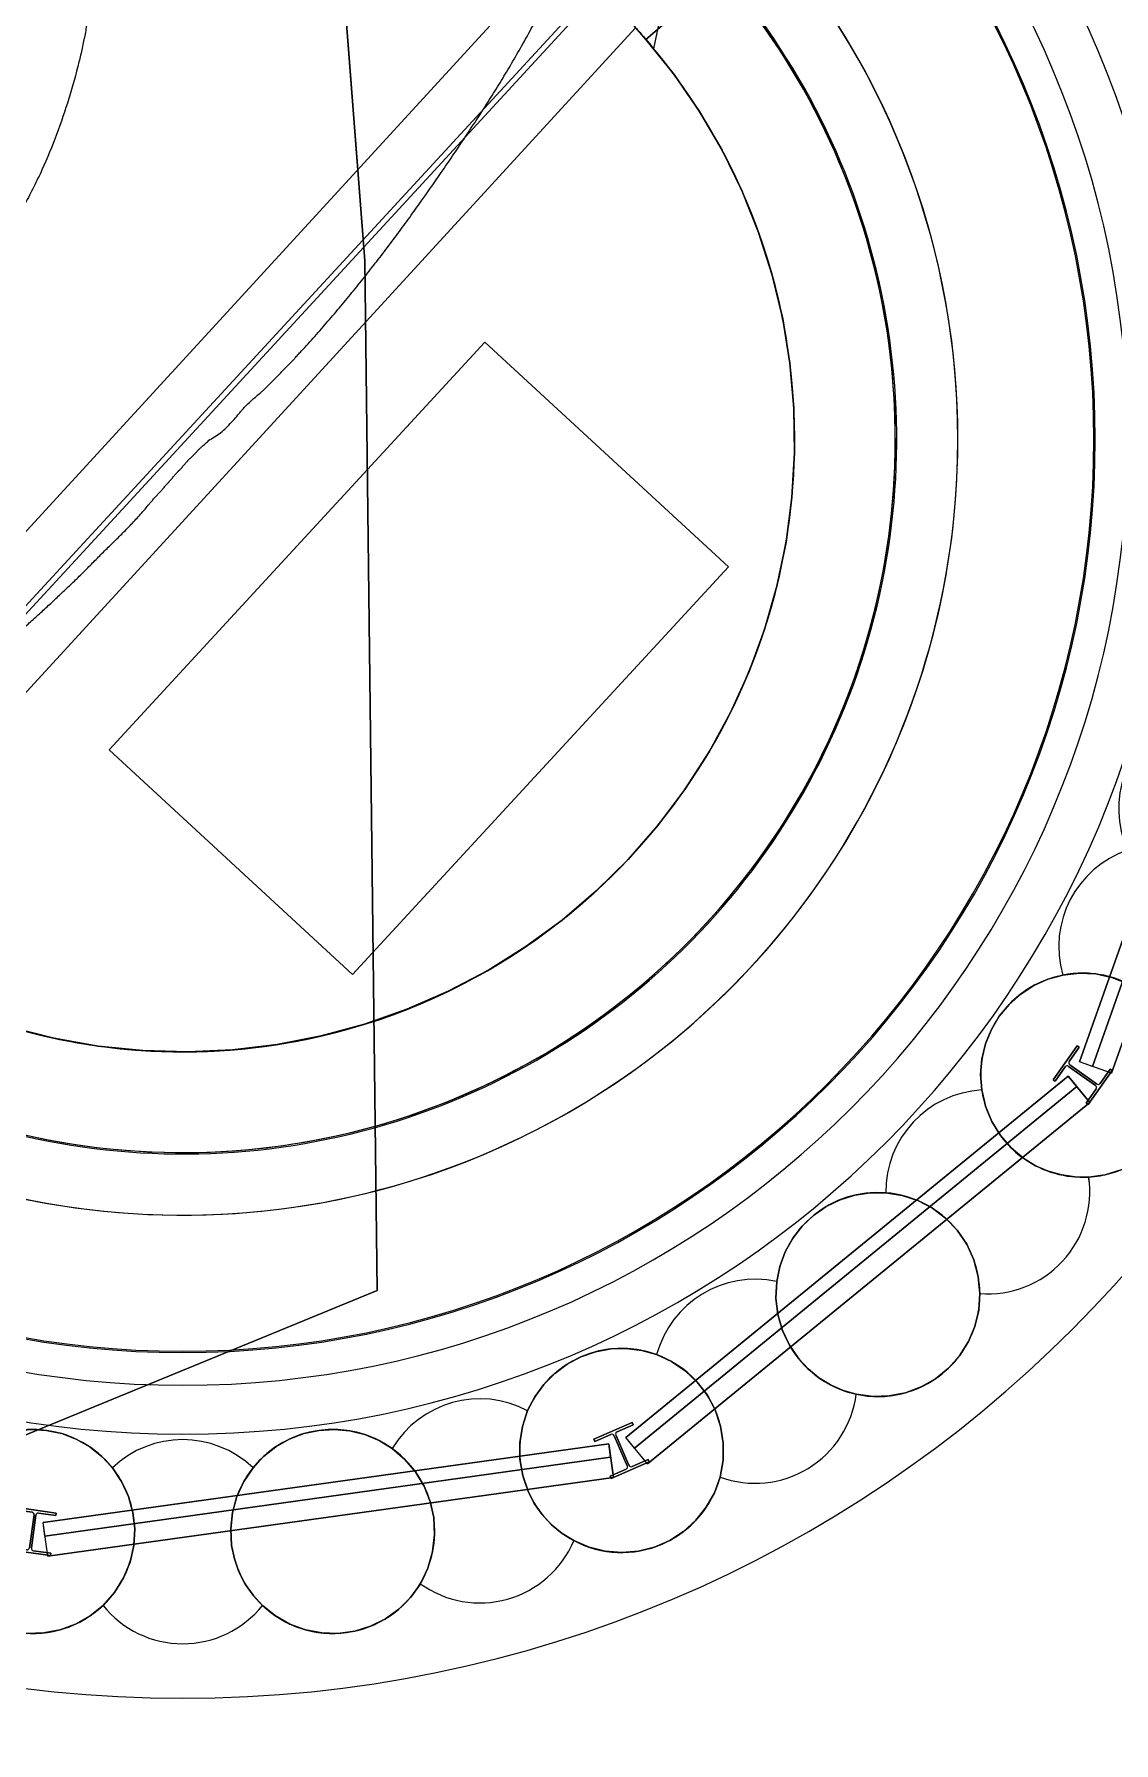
# Model space of a CAD drawing. Header units: metres. Extents: x 1753726 to 1755216, y 5920592 to 5921703.
# Drawn here: x 1755116.77 to 1755120.74, y 5921379.26 to 5921385.54 of the extents above; entities that cross this region are included whole.
import ezdxf

# ---------------------------------------------------------------- set-up
doc = ezdxf.new("R2010")
doc.units = ezdxf.units.M
for name, color, linetype, lineweight in [('A-FLOR-____-OTLN', 9, 'Continuous', 9), ('A-WALL-____-OTLN', 2, 'Continuous', 9), ('S-BEAM-____-OTLN', 7, 'Continuous', 9), ('S-FNDN-____-OTLN', 7, 'Continuous', 9)]:
    doc.layers.add(name, color=color, linetype=linetype, lineweight=lineweight)

# ---------------------------------------------------------------- blocks, each defined once
blk = doc.blocks.new('Arup_Beam_Steel I Section_UC_AU2 - 150UC30-4262504-X-ARUP-GL-HERNE_BAY_ALIGNMENT')
at = {"layer": 'S-BEAM-____-OTLN'}
for p, q in [((1755120.6093, 5921381.8261), (1755120.521, 5921381.7011)), ((1755120.521, 5921381.7011), (1755120.6093, 5921381.8261)), ((1755120.5799, 5921381.7681), (1755120.6169, 5921381.8206)), ((1755120.6169, 5921381.8206), (1755120.5799, 5921381.7681)), ((1755120.6169, 5921381.8206), (1755120.6093, 5921381.8261)), ((1755120.6093, 5921381.8261), (1755120.6169, 5921381.8206)), ((1755120.6812, 5921381.6857), (1755120.582, 5921381.7557)), ((1755120.582, 5921381.7557), (1755120.6812, 5921381.6857)), ((1755120.521, 5921381.7011), (1755120.5287, 5921381.6956)), ((1755120.5287, 5921381.6956), (1755120.521, 5921381.7011)), ((1755120.5287, 5921381.6956), (1755120.5658, 5921381.7482)), ((1755120.5658, 5921381.7482), (1755120.5287, 5921381.6956)), ((1755120.5782, 5921381.7503), (1755120.6774, 5921381.6803)), ((1755120.6774, 5921381.6803), (1755120.5782, 5921381.7503)), ((1755120.6501, 5921381.6099), (1755120.7383, 5921381.7349)), ((1755120.7383, 5921381.7349), (1755120.6501, 5921381.6099)), ((1755120.7307, 5921381.7404), (1755120.6936, 5921381.6878)), ((1755120.6936, 5921381.6878), (1755120.7307, 5921381.7404)), ((1755120.7383, 5921381.7349), (1755120.7307, 5921381.7404)), ((1755120.7307, 5921381.7404), (1755120.7383, 5921381.7349)), ((1755120.6795, 5921381.6679), (1755120.6424, 5921381.6154)), ((1755120.6424, 5921381.6154), (1755120.6795, 5921381.6679)), ((1755120.6424, 5921381.6154), (1755120.6501, 5921381.6099)), ((1755120.6501, 5921381.6099), (1755120.6424, 5921381.6154))]:
    blk.add_line(p, q, dxfattribs=at)
for centre, major_axis, start_param, end_param in [((1755120.5731, 5921381.743), (-0.00409, 0.0079), 5.190457, 6.761254), ((1755120.5731, 5921381.743), (-0.00409, 0.0079), 5.190457, 6.761254), ((1755120.5871, 5921381.763), (0.00887, 0.00076), 2.441564, 4.01236), ((1755120.5871, 5921381.763), (0.00887, 0.00076), 2.441564, 4.01236), ((1755120.6722, 5921381.673), (0.00887, 0.00076), 5.583157, 7.153953), ((1755120.6722, 5921381.673), (0.00887, 0.00076), 5.583157, 7.153953), ((1755120.6863, 5921381.693), (-0.00531, 0.00714), 1.887989, 3.458786), ((1755120.6863, 5921381.693), (-0.00531, 0.00714), 1.887989, 3.458786)]:
    blk.add_ellipse(centre, major_axis=major_axis, ratio=1, start_param=start_param, end_param=end_param, dxfattribs=at)
blk = doc.blocks.new('Arup_Beam_Steel I Section_UC_AU2 - 150UC30-4262505-X-ARUP-GL-HERNE_BAY_ALIGNMENT')
at = {"layer": 'S-BEAM-____-OTLN'}
for p, q in [((1755118.9732, 5921380.4418), (1755118.8328, 5921380.3808)), ((1755118.8328, 5921380.3808), (1755118.9732, 5921380.4418)), ((1755118.9769, 5921380.4332), (1755118.9732, 5921380.4418)), ((1755118.9732, 5921380.4418), (1755118.9769, 5921380.4332)), ((1755118.8328, 5921380.3808), (1755118.8366, 5921380.3722)), ((1755118.8366, 5921380.3722), (1755118.8328, 5921380.3808)), ((1755118.8366, 5921380.3722), (1755118.8956, 5921380.3978)), ((1755118.8956, 5921380.3978), (1755118.8366, 5921380.3722)), ((1755118.9073, 5921380.3932), (1755118.9556, 5921380.2819)), ((1755118.9556, 5921380.2819), (1755118.9073, 5921380.3932)), ((1755118.9617, 5921380.2845), (1755118.9133, 5921380.3958)), ((1755118.9133, 5921380.3958), (1755118.9617, 5921380.2845)), ((1755118.9179, 5921380.4076), (1755118.9769, 5921380.4332)), ((1755118.9769, 5921380.4332), (1755118.9179, 5921380.4076)), ((1755118.951, 5921380.2702), (1755118.892, 5921380.2445)), ((1755118.892, 5921380.2445), (1755118.951, 5921380.2702)), ((1755118.8958, 5921380.2359), (1755119.0361, 5921380.2969)), ((1755119.0361, 5921380.2969), (1755118.8958, 5921380.2359)), ((1755119.0324, 5921380.3055), (1755118.9734, 5921380.2799)), ((1755118.9734, 5921380.2799), (1755119.0324, 5921380.3055)), ((1755119.0361, 5921380.2969), (1755119.0324, 5921380.3055)), ((1755119.0324, 5921380.3055), (1755119.0361, 5921380.2969)), ((1755118.892, 5921380.2445), (1755118.8958, 5921380.2359)), ((1755118.8958, 5921380.2359), (1755118.892, 5921380.2445))]:
    blk.add_line(p, q, dxfattribs=at)
for centre, major_axis, start_param, end_param in [((1755118.8991, 5921380.3897), (-0.00318, 0.00831), 4.7564, 6.327196), ((1755118.8991, 5921380.3897), (-0.00318, 0.00831), 4.7564, 6.327196), ((1755118.9215, 5921380.3994), (-0.00318, 0.00831), 0.044011, 1.614808), ((1755118.9215, 5921380.3994), (-0.00318, 0.00831), 0.044011, 1.614808), ((1755118.9475, 5921380.2783), (-0.00318, 0.00831), 3.185604, 4.7564), ((1755118.9475, 5921380.2783), (-0.00318, 0.00831), 3.185604, 4.7564), ((1755118.9699, 5921380.288), (-0.00242, 0.00856), 1.704734, 3.275531), ((1755118.9699, 5921380.288), (-0.00242, 0.00856), 1.704734, 3.275531)]:
    blk.add_ellipse(centre, major_axis=major_axis, ratio=1, start_param=start_param, end_param=end_param, dxfattribs=at)
blk = doc.blocks.new('Arup_Beam_Steel I Section_UC_AU2 - 150UC30-4262506-X-ARUP-GL-HERNE_BAY_ALIGNMENT')
at = {"layer": 'S-BEAM-____-OTLN'}
for p, q in [((1755116.7045, 5921380.13), (1755116.7032, 5921380.1206)), ((1755116.7032, 5921380.1206), (1755116.7045, 5921380.13)), ((1755116.7032, 5921380.1206), (1755116.7669, 5921380.1119)), ((1755116.7669, 5921380.1119), (1755116.7032, 5921380.1206)), ((1755116.856, 5921380.1091), (1755116.7045, 5921380.13)), ((1755116.7045, 5921380.13), (1755116.856, 5921380.1091)), ((1755116.7745, 5921380.1019), (1755116.758, 5921379.9816)), ((1755116.758, 5921379.9816), (1755116.7745, 5921380.1019)), ((1755116.7645, 5921379.9807), (1755116.781, 5921380.101)), ((1755116.781, 5921380.101), (1755116.7645, 5921379.9807)), ((1755116.7911, 5921380.1086), (1755116.8548, 5921380.0998)), ((1755116.8548, 5921380.0998), (1755116.7911, 5921380.1086)), ((1755116.8548, 5921380.0998), (1755116.856, 5921380.1091)), ((1755116.856, 5921380.1091), (1755116.8548, 5921380.0998)), ((1755116.6842, 5921379.9827), (1755116.6829, 5921379.9734)), ((1755116.6829, 5921379.9734), (1755116.6842, 5921379.9827)), ((1755116.6829, 5921379.9734), (1755116.8345, 5921379.9526)), ((1755116.8345, 5921379.9526), (1755116.6829, 5921379.9734)), ((1755116.7479, 5921379.974), (1755116.6842, 5921379.9827)), ((1755116.6842, 5921379.9827), (1755116.7479, 5921379.974)), ((1755116.8358, 5921379.9619), (1755116.7721, 5921379.9707)), ((1755116.7721, 5921379.9707), (1755116.8358, 5921379.9619)), ((1755116.8345, 5921379.9526), (1755116.8358, 5921379.9619)), ((1755116.8358, 5921379.9619), (1755116.8345, 5921379.9526))]:
    blk.add_line(p, q, dxfattribs=at)
for centre, major_axis, start_param, end_param in [((1755116.7657, 5921380.1031), (0.00756, 0.0047), 5.590367, 7.161163), ((1755116.7657, 5921380.1031), (0.00756, 0.0047), 5.590367, 7.161163), ((1755116.7898, 5921380.0998), (0.00756, 0.0047), 0.877978, 2.448774), ((1755116.7898, 5921380.0998), (0.00756, 0.0047), 0.877978, 2.448774), ((1755116.7491, 5921379.9828), (-0.0085, 0.00263), 1.734325, 3.305121), ((1755116.7491, 5921379.9828), (-0.0085, 0.00263), 1.734325, 3.305121), ((1755116.7733, 5921379.9795), (-0.00797, 0.00396), 0.324404, 1.8952), ((1755116.7733, 5921379.9795), (-0.00797, 0.00396), 0.324404, 1.8952)]:
    blk.add_ellipse(centre, major_axis=major_axis, ratio=1, start_param=start_param, end_param=end_param, dxfattribs=at)
blk = doc.blocks.new('308492-ARUP-STTW-MOD-0200_rvt-1-X-ARUP-GL-HERNE_BAY_ALIGNMENT')
at = {"layer": 'A-WALL-____-OTLN'}
for p, q in [((1755121.3181, 5921383.7467), (1755120.6184, 5921381.7667)), ((1755120.6184, 5921381.7667), (1755121.3181, 5921383.7467)), ((1755121.3181, 5921383.7467), (1755120.6184, 5921381.7667)), ((1755120.6184, 5921381.7667), (1755121.3181, 5921383.7467)), ((1755121.3652, 5921383.73), (1755120.6655, 5921381.75)), ((1755120.6655, 5921381.75), (1755121.3652, 5921383.73)), ((1755121.4359, 5921383.705), (1755120.7363, 5921381.725)), ((1755120.7363, 5921381.725), (1755121.4359, 5921383.705)), ((1755120.7363, 5921381.725), (1755120.6184, 5921381.7667)), ((1755120.7363, 5921381.725), (1755120.6184, 5921381.7667)), ((1755120.6655, 5921381.75), (1755120.6184, 5921381.7667)), ((1755120.6655, 5921381.75), (1755120.6184, 5921381.7667)), ((1755120.5767, 5921381.7145), (1755118.9501, 5921380.3863)), ((1755118.9501, 5921380.3863), (1755120.5767, 5921381.7145)), ((1755120.5767, 5921381.7145), (1755118.9501, 5921380.3863)), ((1755118.9501, 5921380.3863), (1755120.5767, 5921381.7145)), ((1755120.5767, 5921381.7145), (1755120.6558, 5921381.6177)), ((1755120.6558, 5921381.6177), (1755120.5767, 5921381.7145)), ((1755120.5767, 5921381.7145), (1755120.6083, 5921381.6758)), ((1755120.6083, 5921381.6758), (1755120.5767, 5921381.7145)), ((1755120.6083, 5921381.6758), (1755118.9818, 5921380.3476)), ((1755118.9818, 5921380.3476), (1755120.6083, 5921381.6758)), ((1755120.6558, 5921381.6177), (1755119.0292, 5921380.2895)), ((1755119.0292, 5921380.2895), (1755120.6558, 5921381.6177)), ((1755119.0292, 5921380.2895), (1755118.9501, 5921380.3863)), ((1755119.0292, 5921380.2895), (1755118.9501, 5921380.3863)), ((1755118.9818, 5921380.3476), (1755118.9501, 5921380.3863)), ((1755118.9818, 5921380.3476), (1755118.9501, 5921380.3863)), ((1755118.8874, 5921380.3634), (1755116.8075, 5921380.0737)), ((1755116.8075, 5921380.0737), (1755118.8874, 5921380.3634)), ((1755118.8874, 5921380.3634), (1755116.8075, 5921380.0737)), ((1755116.8075, 5921380.0737), (1755118.8874, 5921380.3634)), ((1755118.8943, 5921380.3139), (1755116.8144, 5921380.0242)), ((1755116.8144, 5921380.0242), (1755118.8943, 5921380.3139)), ((1755118.8874, 5921380.3634), (1755118.9047, 5921380.2396)), ((1755118.9047, 5921380.2396), (1755118.8874, 5921380.3634)), ((1755118.8874, 5921380.3634), (1755118.8943, 5921380.3139)), ((1755118.8943, 5921380.3139), (1755118.8874, 5921380.3634)), ((1755118.9047, 5921380.2396), (1755116.8247, 5921379.9499)), ((1755116.8247, 5921379.9499), (1755118.9047, 5921380.2396)), ((1755116.8247, 5921379.9499), (1755116.8075, 5921380.0737)), ((1755116.8247, 5921379.9499), (1755116.8075, 5921380.0737)), ((1755116.8144, 5921380.0242), (1755116.8075, 5921380.0737)), ((1755116.8144, 5921380.0242), (1755116.8075, 5921380.0737))]:
    blk.add_line(p, q, dxfattribs=at)
at = {"layer": 'S-BEAM-____-OTLN'}
for radius, start, end in [(3.655, 0, 180), (3.655, 0, 180), (3.655, 0, 180), (3.655, 0, 180), (3.355, 0, 180), (3.355, 0, 180), (3.355, 0, 180), (3.355, 0, 180), (3.655, 180, 0), (3.655, 180, 0), (3.655, 180, 0), (3.655, 180, 0), (3.355, 180, 0), (3.355, 180, 0), (3.355, 180, 0), (3.355, 180, 0)]:
    blk.add_arc((1755117.321, 5921384.0536), radius, start, end, dxfattribs=at)
at = {"layer": 'S-FNDN-____-OTLN', "flags": 128}
for points in [[(1755120.2587, 5921381.6636), (1755120.2547, 5921381.7204), (1755120.2594, 5921381.7772), (1755120.2726, 5921381.8326), (1755120.2941, 5921381.8854), (1755120.3233, 5921381.9343), (1755120.3596, 5921381.9782), (1755120.4021, 5921382.0161), (1755120.4499, 5921382.0471), (1755120.5018, 5921382.0705), (1755120.5567, 5921382.0858)], [(1755120.5567, 5921382.0858), (1755120.5018, 5921382.0705), (1755120.4499, 5921382.0471), (1755120.4021, 5921382.0161), (1755120.3596, 5921381.9782), (1755120.3233, 5921381.9343), (1755120.2941, 5921381.8854), (1755120.2726, 5921381.8326), (1755120.2594, 5921381.7772), (1755120.2547, 5921381.7204), (1755120.2587, 5921381.6636)], [(1755120.5567, 5921382.0858), (1755120.617, 5921382.0928), (1755120.6777, 5921382.0899), (1755120.7371, 5921382.0773), (1755120.7937, 5921382.0553), (1755120.8459, 5921382.0244)], [(1755120.8459, 5921382.0244), (1755120.7937, 5921382.0553), (1755120.7371, 5921382.0773), (1755120.6777, 5921382.0899), (1755120.617, 5921382.0928), (1755120.5567, 5921382.0858)], [(1755120.9899, 5921381.8224), (1755121.002, 5921381.7626), (1755121.0043, 5921381.7015), (1755120.9967, 5921381.6409), (1755120.9793, 5921381.5824), (1755120.9526, 5921381.5274), (1755120.9174, 5921381.4775), (1755120.8746, 5921381.434), (1755120.8252, 5921381.398), (1755120.7707, 5921381.3705), (1755120.7124, 5921381.3522), (1755120.6519, 5921381.3437)], [(1755120.6519, 5921381.3437), (1755120.7124, 5921381.3522), (1755120.7707, 5921381.3705), (1755120.8252, 5921381.398), (1755120.8746, 5921381.434), (1755120.9174, 5921381.4775), (1755120.9526, 5921381.5274), (1755120.9793, 5921381.5824), (1755120.9967, 5921381.6409), (1755121.0043, 5921381.7015), (1755121.002, 5921381.7626), (1755120.9899, 5921381.8224)], [(1755120.4134, 5921381.4116), (1755120.3668, 5921381.4506), (1755120.3271, 5921381.4965), (1755120.2953, 5921381.5482), (1755120.2723, 5921381.6044), (1755120.2587, 5921381.6636)], [(1755120.2587, 5921381.6636), (1755120.2723, 5921381.6044), (1755120.2953, 5921381.5482), (1755120.3271, 5921381.4965), (1755120.3668, 5921381.4506), (1755120.4134, 5921381.4116)], [(1755120.6519, 5921381.3437), (1755120.6014, 5921381.3441), (1755120.5514, 5921381.3513), (1755120.5028, 5921381.3651), (1755120.4566, 5921381.3853), (1755120.4134, 5921381.4116)], [(1755120.4134, 5921381.4116), (1755120.4566, 5921381.3853), (1755120.5028, 5921381.3651), (1755120.5514, 5921381.3513), (1755120.6014, 5921381.3441), (1755120.6519, 5921381.3437)], [(1755119.5049, 5921380.9596), (1755119.5164, 5921381.0154), (1755119.5363, 5921381.0688), (1755119.564, 5921381.1186), (1755119.5989, 5921381.1636), (1755119.6402, 5921381.2028), (1755119.687, 5921381.2353), (1755119.7382, 5921381.2603), (1755119.7925, 5921381.2773), (1755119.8489, 5921381.2859), (1755119.9058, 5921381.2858)], [(1755119.9058, 5921381.2858), (1755119.8489, 5921381.2859), (1755119.7925, 5921381.2773), (1755119.7382, 5921381.2603), (1755119.687, 5921381.2353), (1755119.6402, 5921381.2028), (1755119.5989, 5921381.1636), (1755119.564, 5921381.1186), (1755119.5363, 5921381.0688), (1755119.5164, 5921381.0154), (1755119.5049, 5921380.9596)], [(1755119.9058, 5921381.2858), (1755119.9658, 5921381.2762), (1755120.0234, 5921381.2571), (1755120.0772, 5921381.2289), (1755120.1257, 5921381.1924), (1755120.1678, 5921381.1486)], [(1755120.1678, 5921381.1486), (1755120.1257, 5921381.1924), (1755120.0772, 5921381.2289), (1755120.0234, 5921381.2571), (1755119.9658, 5921381.2762), (1755119.9058, 5921381.2858)], [(1755120.1678, 5921381.1486), (1755120.2033, 5921381.0965), (1755120.2296, 5921381.0391), (1755120.246, 5921380.9782), (1755120.2519, 5921380.9153)], [(1755120.2519, 5921380.9153), (1755120.246, 5921380.9782), (1755120.2296, 5921381.0391), (1755120.2033, 5921381.0965), (1755120.1678, 5921381.1486)], [(1755119.586, 5921380.6753), (1755119.5516, 5921380.7253), (1755119.5257, 5921380.7803), (1755119.5091, 5921380.8387), (1755119.5021, 5921380.899), (1755119.5049, 5921380.9596)], [(1755119.5049, 5921380.9596), (1755119.5021, 5921380.899), (1755119.5091, 5921380.8387), (1755119.5257, 5921380.7803), (1755119.5516, 5921380.7253), (1755119.586, 5921380.6753)], [(1755120.2519, 5921380.9153), (1755120.2474, 5921380.8544), (1755120.2332, 5921380.795), (1755120.2095, 5921380.7387), (1755120.1769, 5921380.687), (1755120.1364, 5921380.6413), (1755120.089, 5921380.6027), (1755120.036, 5921380.5724), (1755119.9788, 5921380.551), (1755119.9188, 5921380.5393), (1755119.8578, 5921380.5374), (1755119.7972, 5921380.5455)], [(1755119.7972, 5921380.5455), (1755119.8578, 5921380.5374), (1755119.9188, 5921380.5393), (1755119.9788, 5921380.551), (1755120.036, 5921380.5724), (1755120.089, 5921380.6027), (1755120.1364, 5921380.6413), (1755120.1769, 5921380.687), (1755120.2095, 5921380.7387), (1755120.2332, 5921380.795), (1755120.2474, 5921380.8544), (1755120.2519, 5921380.9153)], [(1755118.5892, 5921380.4852), (1755118.6153, 5921380.5358), (1755118.6489, 5921380.5818), (1755118.689, 5921380.6223), (1755118.7347, 5921380.6562), (1755118.7851, 5921380.6828), (1755118.8389, 5921380.7015), (1755118.8949, 5921380.7118), (1755118.9519, 5921380.7134), (1755119.0084, 5921380.7065), (1755119.0633, 5921380.691)], [(1755119.0633, 5921380.691), (1755119.0084, 5921380.7065), (1755118.9519, 5921380.7134), (1755118.8949, 5921380.7118), (1755118.8389, 5921380.7015), (1755118.7851, 5921380.6828), (1755118.7347, 5921380.6562), (1755118.689, 5921380.6223), (1755118.6489, 5921380.5818), (1755118.6153, 5921380.5358), (1755118.5892, 5921380.4852)], [(1755119.0633, 5921380.691), (1755119.1184, 5921380.6656), (1755119.1687, 5921380.6317), (1755119.2129, 5921380.59), (1755119.2498, 5921380.5418), (1755119.2784, 5921380.4883)], [(1755119.2784, 5921380.4883), (1755119.2498, 5921380.5418), (1755119.2129, 5921380.59), (1755119.1687, 5921380.6317), (1755119.1184, 5921380.6656), (1755119.0633, 5921380.691)], [(1755119.7972, 5921380.5455), (1755119.7487, 5921380.5595), (1755119.7025, 5921380.5799), (1755119.6595, 5921380.6063), (1755119.6204, 5921380.6383), (1755119.586, 5921380.6753)], [(1755119.586, 5921380.6753), (1755119.6204, 5921380.6383), (1755119.6595, 5921380.6063), (1755119.7025, 5921380.5799), (1755119.7487, 5921380.5595), (1755119.7972, 5921380.5455)], [(1755118.5905, 5921380.1895), (1755118.5709, 5921380.2469), (1755118.5609, 5921380.3068), (1755118.5606, 5921380.3675), (1755118.5701, 5921380.4275), (1755118.5892, 5921380.4852)], [(1755118.5892, 5921380.4852), (1755118.5701, 5921380.4275), (1755118.5606, 5921380.3675), (1755118.5609, 5921380.3068), (1755118.5709, 5921380.2469), (1755118.5905, 5921380.1895)], [(1755119.2784, 5921380.4883), (1755119.2986, 5921380.4285), (1755119.3085, 5921380.3661), (1755119.3078, 5921380.303), (1755119.2965, 5921380.2409)], [(1755119.2965, 5921380.2409), (1755119.3078, 5921380.303), (1755119.3085, 5921380.3661), (1755119.2986, 5921380.4285), (1755119.2784, 5921380.4883)], [(1755116.5505, 5921380.3457), (1755116.5991, 5921380.3753), (1755116.6517, 5921380.3973), (1755116.707, 5921380.411), (1755116.7637, 5921380.4162), (1755116.8206, 5921380.4128), (1755116.8762, 5921380.4008), (1755116.9294, 5921380.3805), (1755116.979, 5921380.3523), (1755117.0237, 5921380.317), (1755117.0625, 5921380.2753)], [(1755117.0625, 5921380.2753), (1755117.0237, 5921380.317), (1755116.979, 5921380.3523), (1755116.9294, 5921380.3805), (1755116.8762, 5921380.4008), (1755116.8206, 5921380.4128), (1755116.7637, 5921380.4162), (1755116.707, 5921380.411), (1755116.6517, 5921380.3973), (1755116.5991, 5921380.3753), (1755116.5505, 5921380.3457)], [(1755117.5794, 5921380.2753), (1755117.6183, 5921380.317), (1755117.663, 5921380.3523), (1755117.7125, 5921380.3805), (1755117.7657, 5921380.4008), (1755117.8214, 5921380.4128), (1755117.8782, 5921380.4162), (1755117.935, 5921380.411), (1755117.9902, 5921380.3973), (1755118.0428, 5921380.3753), (1755118.0915, 5921380.3457)], [(1755118.0915, 5921380.3457), (1755118.0428, 5921380.3753), (1755117.9902, 5921380.3973), (1755117.935, 5921380.411), (1755117.8782, 5921380.4162), (1755117.8214, 5921380.4128), (1755117.7657, 5921380.4008), (1755117.7125, 5921380.3805), (1755117.663, 5921380.3523), (1755117.6183, 5921380.317), (1755117.5794, 5921380.2753)], [(1755118.0915, 5921380.3457), (1755118.1377, 5921380.3063), (1755118.177, 5921380.2601), (1755118.2083, 5921380.208), (1755118.2308, 5921380.1516), (1755118.2439, 5921380.0923)], [(1755118.2439, 5921380.0923), (1755118.2308, 5921380.1516), (1755118.2083, 5921380.208), (1755118.177, 5921380.2601), (1755118.1377, 5921380.3063), (1755118.0915, 5921380.3457)], [(1755117.0625, 5921380.2753), (1755117.0964, 5921380.2249), (1755117.1218, 5921380.1698), (1755117.1379, 5921380.1112), (1755117.1444, 5921380.0509), (1755117.141, 5921379.9902)], [(1755117.141, 5921379.9902), (1755117.1444, 5921380.0509), (1755117.1379, 5921380.1112), (1755117.1218, 5921380.1698), (1755117.0964, 5921380.2249), (1755117.0625, 5921380.2753)], [(1755117.5009, 5921379.9902), (1755117.4976, 5921380.0509), (1755117.504, 5921380.1112), (1755117.5201, 5921380.1698), (1755117.5455, 5921380.2249), (1755117.5794, 5921380.2753)], [(1755117.5794, 5921380.2753), (1755117.5455, 5921380.2249), (1755117.5201, 5921380.1698), (1755117.504, 5921380.1112), (1755117.4976, 5921380.0509), (1755117.5009, 5921379.9902)], [(1755118.7589, 5921380.0075), (1755118.716, 5921380.0341), (1755118.677, 5921380.0662), (1755118.6427, 5921380.1032), (1755118.6137, 5921380.1446), (1755118.5905, 5921380.1895)], [(1755118.5905, 5921380.1895), (1755118.6137, 5921380.1446), (1755118.6427, 5921380.1032), (1755118.677, 5921380.0662), (1755118.716, 5921380.0341), (1755118.7589, 5921380.0075)], [(1755119.2965, 5921380.2409), (1755119.2758, 5921380.1835), (1755119.246, 5921380.1301), (1755119.208, 5921380.0823), (1755119.1627, 5921380.0413), (1755119.1114, 5921380.0082), (1755119.0554, 5921379.9839), (1755118.9961, 5921379.969), (1755118.9353, 5921379.9639), (1755118.8744, 5921379.9687), (1755118.8151, 5921379.9834), (1755118.7589, 5921380.0075)], [(1755118.7589, 5921380.0075), (1755118.8151, 5921379.9834), (1755118.8744, 5921379.9687), (1755118.9353, 5921379.9639), (1755118.9961, 5921379.969), (1755119.0554, 5921379.9839), (1755119.1114, 5921380.0082), (1755119.1627, 5921380.0413), (1755119.208, 5921380.0823), (1755119.246, 5921380.1301), (1755119.2758, 5921380.1835), (1755119.2965, 5921380.2409)], [(1755118.2439, 5921380.0923), (1755118.2472, 5921380.0293), (1755118.2399, 5921379.9666), (1755118.2222, 5921379.9061), (1755118.1946, 5921379.8493)], [(1755118.1946, 5921379.8493), (1755118.2222, 5921379.9061), (1755118.2399, 5921379.9666), (1755118.2472, 5921380.0293), (1755118.2439, 5921380.0923)], [(1755117.141, 5921379.9902), (1755117.1272, 5921379.9286), (1755117.1032, 5921379.8703), (1755117.0698, 5921379.8167), (1755117.0279, 5921379.7695)], [(1755117.0279, 5921379.7695), (1755117.0698, 5921379.8167), (1755117.1032, 5921379.8703), (1755117.1272, 5921379.9286), (1755117.141, 5921379.9902)], [(1755117.614, 5921379.7696), (1755117.5798, 5921379.8067), (1755117.551, 5921379.8482), (1755117.5279, 5921379.8931), (1755117.5112, 5921379.9407), (1755117.5009, 5921379.9902)], [(1755117.5009, 5921379.9902), (1755117.5112, 5921379.9407), (1755117.5279, 5921379.8931), (1755117.551, 5921379.8482), (1755117.5798, 5921379.8067), (1755117.614, 5921379.7696)], [(1755117.0279, 5921379.7695), (1755116.9804, 5921379.7312), (1755116.9272, 5921379.7011), (1755116.8699, 5921379.68), (1755116.8099, 5921379.6685), (1755116.7488, 5921379.6668), (1755116.6883, 5921379.6752), (1755116.63, 5921379.6932), (1755116.5753, 5921379.7205), (1755116.5258, 5921379.7563), (1755116.4828, 5921379.7996), (1755116.4473, 5921379.8494)], [(1755116.4473, 5921379.8494), (1755116.4828, 5921379.7996), (1755116.5258, 5921379.7563), (1755116.5753, 5921379.7205), (1755116.63, 5921379.6932), (1755116.6883, 5921379.6752), (1755116.7488, 5921379.6668), (1755116.8099, 5921379.6685), (1755116.8699, 5921379.68), (1755116.9272, 5921379.7011), (1755116.9804, 5921379.7312), (1755117.0279, 5921379.7695)], [(1755118.1946, 5921379.8493), (1755118.1592, 5921379.7996), (1755118.1161, 5921379.7562), (1755118.0666, 5921379.7205), (1755118.0119, 5921379.6932), (1755117.9536, 5921379.6752), (1755117.8931, 5921379.6668), (1755117.832, 5921379.6685), (1755117.772, 5921379.68), (1755117.7147, 5921379.7011), (1755117.6615, 5921379.7312), (1755117.614, 5921379.7696)], [(1755117.614, 5921379.7696), (1755117.6615, 5921379.7312), (1755117.7147, 5921379.7011), (1755117.772, 5921379.68), (1755117.832, 5921379.6685), (1755117.8931, 5921379.6668), (1755117.9536, 5921379.6752), (1755118.0119, 5921379.6932), (1755118.0666, 5921379.7205), (1755118.1161, 5921379.7562), (1755118.1592, 5921379.7996), (1755118.1946, 5921379.8493)]]:
    blk.add_lwpolyline(points, dxfattribs=at)
at = {"layer": 'S-FNDN-____-OTLN'}
for centre, radius, start, end in [((1755117.321, 5921384.0536), 4.625, 0, 180), ((1755117.321, 5921384.0536), 4.625, 0, 180), ((1755117.321, 5921384.0536), 3.475, 0, 180), ((1755117.321, 5921384.0536), 3.475, 0, 180), ((1755117.321, 5921384.0536), 4.625, 180, 0), ((1755117.321, 5921384.0536), 4.625, 180, 0), ((1755117.321, 5921384.0536), 3.475, 180, 0), ((1755117.321, 5921384.0536), 3.475, 180, 0), ((1755120.9169, 5921382.1903), 0.375, 109.04372, 196.17367), ((1755120.9169, 5921382.1903), 0.375, 109.04372, 196.17367), ((1755120.9169, 5921382.1903), 0.375, 109.04372, 196.17367), ((1755120.9169, 5921382.1903), 0.375, 109.04372, 196.17367), ((1755120.6297, 5921381.718), 0.375, 101.21764, 188.34758), ((1755120.6297, 5921381.718), 0.375, 54.78261, 101.21764), ((1755120.6297, 5921381.718), 0.375, 54.78261, 101.21764), ((1755120.6297, 5921381.718), 0.375, 273.39155, 16.17367), ((1755120.6297, 5921381.718), 0.375, 273.39155, 16.17367), ((1755120.2808, 5921381.2892), 0.375, 93.39155, 180.52149), ((1755120.2808, 5921381.2892), 0.375, 93.39155, 180.52149), ((1755120.2808, 5921381.2892), 0.375, 93.39155, 180.52149), ((1755120.2808, 5921381.2892), 0.375, 93.39155, 180.52149), ((1755120.6297, 5921381.718), 0.375, 188.34758, 234.78261), ((1755120.6297, 5921381.718), 0.375, 234.78261, 273.39155), ((1755120.6297, 5921381.718), 0.375, 234.78261, 273.39155), ((1755120.2808, 5921381.2892), 0.375, 265.56546, 8.34758), ((1755120.2808, 5921381.2892), 0.375, 265.56546, 8.34758), ((1755119.8769, 5921380.9119), 0.375, 85.56546, 172.69541), ((1755119.8769, 5921380.9119), 0.375, 85.56546, 172.69541), ((1755119.8769, 5921380.9119), 0.375, 39.13043, 85.56546), ((1755119.8769, 5921380.9119), 0.375, 0.52149, 39.13043), ((1755119.8769, 5921380.9119), 0.375, 0.52149, 39.13043), ((1755119.4253, 5921380.5932), 0.375, 77.73938, 164.86932), ((1755119.4253, 5921380.5932), 0.375, 77.73938, 164.86932), ((1755119.8769, 5921380.9119), 0.375, 172.69541, 219.13043), ((1755119.8769, 5921380.9119), 0.375, 172.69541, 219.13043), ((1755119.8769, 5921380.9119), 0.375, 257.73938, 0.52149), ((1755119.8769, 5921380.9119), 0.375, 219.13043, 257.73938), ((1755118.4136, 5921380.1537), 0.375, 62.0872, 149.21715), ((1755118.4136, 5921380.1537), 0.375, 62.0872, 149.21715), ((1755118.4136, 5921380.1537), 0.375, 62.0872, 149.21715), ((1755118.4136, 5921380.1537), 0.375, 62.0872, 149.21715), ((1755119.4253, 5921380.5932), 0.375, 249.91329, 352.69541), ((1755119.4253, 5921380.5932), 0.375, 249.91329, 352.69541), ((1755119.4253, 5921380.5932), 0.375, 249.91329, 352.69541), ((1755119.4253, 5921380.5932), 0.375, 249.91329, 352.69541), ((1755118.9345, 5921380.3389), 0.375, 157.04323, 203.47826), ((1755118.9345, 5921380.3389), 0.375, 344.86932, 23.47826), ((1755118.9345, 5921380.3389), 0.375, 344.86932, 23.47826), ((1755116.7695, 5921380.0413), 0.375, 38.60894, 125.73889), ((1755116.7695, 5921380.0413), 0.375, 38.60894, 125.73889), ((1755117.321, 5921380.0036), 0.375, 46.43503, 133.56497), ((1755117.321, 5921380.0036), 0.375, 46.43503, 133.56497), ((1755117.8724, 5921380.0413), 0.375, 54.26111, 141.39106), ((1755117.8724, 5921380.0413), 0.375, 7.82609, 54.26111), ((1755116.7695, 5921380.0413), 0.375, 352.17391, 38.60894), ((1755116.7695, 5921380.0413), 0.375, 352.17391, 38.60894), ((1755117.8724, 5921380.0413), 0.375, 141.39106, 187.82609), ((1755117.8724, 5921380.0413), 0.375, 141.39106, 187.82609), ((1755118.9345, 5921380.3389), 0.375, 203.47826, 242.0872), ((1755118.9345, 5921380.3389), 0.375, 242.0872, 344.86932), ((1755118.9345, 5921380.3389), 0.375, 242.0872, 344.86932), ((1755117.8724, 5921380.0413), 0.375, 329.21715, 7.82609), ((1755118.4136, 5921380.1537), 0.375, 234.26111, 337.04323), ((1755118.4136, 5921380.1537), 0.375, 234.26111, 337.04323), ((1755118.4136, 5921380.1537), 0.375, 234.26111, 337.04323), ((1755118.4136, 5921380.1537), 0.375, 234.26111, 337.04323), ((1755116.7695, 5921380.0413), 0.375, 313.56497, 352.17391), ((1755116.7695, 5921380.0413), 0.375, 313.56497, 352.17391), ((1755117.8724, 5921380.0413), 0.375, 187.82609, 226.43503), ((1755116.7695, 5921380.0413), 0.375, 210.78285, 313.56497), ((1755116.7695, 5921380.0413), 0.375, 210.78285, 313.56497), ((1755117.8724, 5921380.0413), 0.375, 226.43503, 329.21715), ((1755117.8724, 5921380.0413), 0.375, 226.43503, 329.21715), ((1755117.321, 5921380.0036), 0.375, 218.60894, 321.39106), ((1755117.321, 5921380.0036), 0.375, 218.60894, 321.39106), ((1755117.321, 5921380.0036), 0.375, 218.60894, 321.39106), ((1755117.321, 5921380.0036), 0.375, 218.60894, 321.39106)]:
    blk.add_arc(centre, radius, start, end, dxfattribs=at)
for centre, major_axis, start_param, end_param in [((1755121.1371, 5921382.6973), (-0.1222, 0.3545), 0.13704, 1.657744), ((1755120.6297, 5921381.718), (-0.0273, 0.374), 0.122938, 1.643643), ((1755120.6297, 5921381.718), (-0.3745, 0.0186), 0.195336, 1.00578), ((1755120.2808, 5921381.2892), (0.374, 0.0273), 4.562145, 6.356032), ((1755120.2808, 5921381.2892), (0.3372, 0.164), 4.182293, 5.97618), ((1755119.8769, 5921380.9119), (-0.2547, 0.2752), 4.648644, 5.459089), ((1755119.4253, 5921380.5932), (0.351, 0.1319), 0.997451, 2.518156), ((1755119.4253, 5921380.5932), (0.351, 0.1319), 0.997451, 2.518156), ((1755119.8769, 5921380.9119), (-0.2353, 0.292), 2.2492, 4.043087), ((1755118.9345, 5921380.3389), (0.375, 0), 1.220217, 2.740921), ((1755118.9345, 5921380.3389), (0.375, 0), 1.220217, 2.740921), ((1755118.9345, 5921380.3389), (0.3737, 0.0309), 0.327376, 1.13782), ((1755118.9345, 5921380.3389), (0.375, 0), 0.409773, 1.220217), ((1755119.8769, 5921380.9119), (0.3185, 0.1979), 3.268633, 3.942486), ((1755117.8724, 5921380.0413), (-0.3569, 0.1151), 4.400508, 5.921213), ((1755118.9345, 5921380.3389), (0.3737, 0.0309), 2.658524, 3.468968), ((1755117.321, 5921380.0036), (0.287, 0.2414), 0.111221, 1.631925), ((1755117.321, 5921380.0036), (0.287, 0.2414), 0.111221, 1.631925), ((1755117.8724, 5921380.0413), (-0.3569, 0.1151), 3.590064, 4.400508), ((1755118.9345, 5921380.3389), (0.2228, 0.3016), 2.616853, 3.290707), ((1755117.8724, 5921380.0413), (-0.3172, 0.2), 3.166963, 3.840816), ((1755117.8724, 5921380.0413), (0.2618, 0.2685), 2.480262, 3.154116)]:
    blk.add_ellipse(centre, major_axis=major_axis, ratio=1, start_param=start_param, end_param=end_param, dxfattribs=at)
at = {"layer": 'S-BEAM-____-OTLN'}
for name in ['Arup_Beam_Steel I Section_UC_AU2 - 150UC30-4262504-X-ARUP-GL-HERNE_BAY_ALIGNMENT', 'Arup_Beam_Steel I Section_UC_AU2 - 150UC30-4262505-X-ARUP-GL-HERNE_BAY_ALIGNMENT', 'Arup_Beam_Steel I Section_UC_AU2 - 150UC30-4262506-X-ARUP-GL-HERNE_BAY_ALIGNMENT']:
    blk.add_blockref(name, (0, 0), dxfattribs=at)
blk = doc.blocks.new('308492-ARUP-STRW-MOD-1700_rvt-1-X-ARUP-GL-HERNE_BAY_ALIGNMENT')
at = {"layer": 'A-FLOR-____-OTLN'}
for p, q in [((1755117.9906, 5921384.7106), (1755117.7026, 5921388.4286)), ((1755117.7026, 5921388.4286), (1755117.9906, 5921384.7106)), ((1755118.0354, 5921380.9261), (1755117.9906, 5921384.7106)), ((1755117.9906, 5921384.7106), (1755118.0354, 5921380.9261)), ((1755113.5456, 5921379.0858), (1755118.0354, 5921380.9261)), ((1755118.0354, 5921380.9261), (1755113.5456, 5921379.0858))]:
    blk.add_line(p, q, dxfattribs=at)
blk = doc.blocks.new('MH02 BENCHING - MH02 BENCHING-4564264-X-ARUP-GL-HERNE_BAY_ALIGNMENT')
at = {"layer": 'A-FLOR-____-OTLN'}
for start, end in [(0, 180), (100.09657, 178.67487), (0, 51.15339), (180, 0), (221.70467, 0)]:
    blk.add_arc((682.6362, 267.543), 2.25, start, end, dxfattribs=at)
for start_param, end_param in [(4.736662, 7.878255), (1.59507, 4.736662)]:
    blk.add_ellipse((681.0087, 266.9428), major_axis=(-0.3624, 0.9855), ratio=0.008928, start_param=start_param, end_param=end_param, dxfattribs=at)
for points, knots in [([(682.2417, 269.7582), (682.2467, 269.759), (682.2575, 269.7609), (682.283, 269.7652), (682.3372, 269.7735), (682.441, 269.786), (682.6019, 269.7951), (682.7607, 269.7913), (682.8977, 269.7786), (683.0039, 269.7636), (683.1119, 269.7431), (683.2197, 269.717), (683.3257, 269.6857), (683.4282, 269.6499), (683.5257, 269.6105), (683.6438, 269.5565), (683.7726, 269.4871), (683.8968, 269.4083), (683.975, 269.3518), (684.016, 269.3204), (684.0353, 269.3051), (684.0436, 269.2984), (684.0475, 269.2954)], [0, 0, 0, 0, 0.021277, 0.042553, 0.085106, 0.170213, 0.255319, 0.340426, 0.382979, 0.425532, 0.468085, 0.510638, 0.553191, 0.595745, 0.638298, 0.680851, 0.760638, 0.840426, 0.920213, 0.960106, 0.980053, 1, 1, 1, 1]), ([(682.2417, 269.7582), (682.2422, 269.7407), (682.2432, 269.7146), (682.2452, 269.6797), (682.2476, 269.6448), (682.2506, 269.61), (682.2543, 269.5753), (682.2575, 269.5494), (682.2613, 269.5235), (682.2654, 269.4977), (682.2701, 269.4719), (682.2756, 269.4462), (682.2798, 269.427), (682.2824, 269.4142), (682.2842, 269.4057), (682.2874, 269.3909), (682.2911, 269.3741), (682.2944, 269.3572), (682.2964, 269.3444), (682.2981, 269.3315), (682.3001, 269.3141), (682.3019, 269.2923), (682.3028, 269.2662), (682.3024, 269.2402), (682.3011, 269.2141), (682.2993, 269.188), (682.2967, 269.162), (682.2937, 269.136), (682.2901, 269.1101), (682.2848, 269.0755), (682.2772, 269.0326), (682.2667, 268.9812), (682.2483, 268.9019), (682.2188, 268.7954), (682.1736, 268.6631), (682.1292, 268.5553), (682.0891, 268.4712), (682.062, 268.4196), (682.0418, 268.3842), (682.03, 268.3642), (682.0209, 268.3493), (682.0117, 268.3345), (682.0022, 268.3198), (681.9926, 268.3051), (681.9828, 268.2907), (681.9728, 268.2764), (681.9626, 268.2621), (681.9523, 268.248), (681.9418, 268.234), (681.9311, 268.2202), (681.9203, 268.2065), (681.9093, 268.1928), (681.8981, 268.1794), (681.8868, 268.1661), (681.8753, 268.1529), (681.8636, 268.1398), (681.8518, 268.127), (681.8399, 268.1142), (681.8278, 268.1016), (681.8155, 268.0891), (681.8031, 268.0768), (681.7906, 268.0646), (681.7779, 268.0526), (681.765, 268.0407), (681.7521, 268.029), (681.739, 268.0174), (681.7258, 268.006), (681.7124, 267.9947), (681.6944, 267.9799), (681.6716, 267.9617), (681.6345, 267.9335), (681.568, 267.8864), (681.4687, 267.8253), (681.3645, 267.7732), (681.2785, 267.7373), (681.2129, 267.7137), (681.1462, 267.6933), (681.0786, 267.676), (681.0104, 267.6616), (680.9417, 267.6497), (680.8727, 267.6401), (680.8035, 267.6323), (680.7341, 267.6257), (680.6646, 267.6199), (680.595, 267.6144), (680.5373, 267.61), (680.4909, 267.6061), (680.4446, 267.6018), (680.4099, 267.5979), (680.3868, 267.595)], [-1, -1, -1, -1, -0.984375, -0.976562, -0.96875, -0.953125, -0.945312, -0.9375, -0.929688, -0.921875, -0.914062, -0.90625, -0.898438, -0.896484, -0.894531, -0.890625, -0.882812, -0.878906, -0.875, -0.871094, -0.867188, -0.859375, -0.851562, -0.84375, -0.835938, -0.828125, -0.820312, -0.8125, -0.804688, -0.796875, -0.78125, -0.765625, -0.75, -0.708333, -0.666667, -0.625, -0.604167, -0.583333, -0.572917, -0.567708, -0.5625, -0.557292, -0.552083, -0.546875, -0.541667, -0.536458, -0.53125, -0.526042, -0.520833, -0.515625, -0.510417, -0.505208, -0.5, -0.494792, -0.489583, -0.484375, -0.479167, -0.473958, -0.46875, -0.463542, -0.458333, -0.453125, -0.447917, -0.442708, -0.4375, -0.432292, -0.427083, -0.421875, -0.416667, -0.40625, -0.395833, -0.375, -0.333333, -0.291667, -0.270833, -0.25, -0.229167, -0.208333, -0.1875, -0.166667, -0.145833, -0.125, -0.104167, -0.083333, -0.0625, -0.041667, -0.03125, -0.020833, 0, 0, 0, 0]), ([(682.7357, 267.543), (682.7436, 267.5467), (682.759, 267.5554), (682.7809, 267.5719), (682.8015, 267.5909), (682.8209, 267.6117), (682.8347, 267.6279), (682.8438, 267.6389), (682.8498, 267.6462), (682.8575, 267.655), (682.867, 267.6652), (682.88, 267.6782), (682.8969, 267.6936), (682.9143, 267.7083), (682.9282, 267.7201), (682.9384, 267.7292), (682.9459, 267.7363), (682.9507, 267.7412), (682.9539, 267.7446), (682.9595, 267.7504), (682.9674, 267.7587), (682.9802, 267.7718), (682.9963, 267.7882), (683.0156, 267.8077), (683.0316, 267.8241), (683.0443, 267.8374), (683.0547, 267.8486), (683.066, 267.861), (683.0826, 267.8791), (683.1032, 267.9017), (683.1278, 267.9289), (683.152, 267.9564), (683.1759, 267.9843), (683.1998, 268.0122), (683.2234, 268.0402), (683.2468, 268.0685), (683.27, 268.097), (683.293, 268.1256), (683.3158, 268.1543), (683.3385, 268.1832), (683.3609, 268.2122), (683.3832, 268.2414), (683.4053, 268.2707), (683.4345, 268.3099), (683.4707, 268.3593), (683.5278, 268.4388), (683.5837, 268.5191), (683.6318, 268.59), (683.6591, 268.6306), (683.6794, 268.6612), (683.6996, 268.6918), (683.7197, 268.7224), (683.7397, 268.7532), (683.7594, 268.7841), (683.7789, 268.8151), (683.8047, 268.8567), (683.8364, 268.9091), (683.8731, 268.9726), (683.909, 269.0366), (683.9443, 269.1009), (683.9907, 269.187), (684.0249, 269.2519), (684.0475, 269.2954)], [-1, -1, -1, -1, -0.9875, -0.975, -0.9625, -0.95, -0.9375, -0.934375, -0.93125, -0.925, -0.91875, -0.9125, -0.9, -0.8875, -0.88125, -0.875, -0.86875, -0.867188, -0.865625, -0.8625, -0.85625, -0.85, -0.8375, -0.825, -0.8125, -0.80625, -0.8, -0.791667, -0.783333, -0.766667, -0.75, -0.733333, -0.716667, -0.7, -0.683333, -0.666667, -0.65, -0.633333, -0.616667, -0.6, -0.583333, -0.566667, -0.55, -0.533333, -0.5, -0.466667, -0.4, -0.366667, -0.35, -0.333333, -0.316667, -0.3, -0.283333, -0.266667, -0.25, -0.233333, -0.2, -0.166667, -0.133333, -0.1, -0.066667, 0, 0, 0, 0]), ([(680.5527, 266.6935), (680.5461, 266.7097), (680.5333, 266.7422), (680.5091, 266.808), (680.4819, 266.891), (680.4543, 266.9905), (680.4318, 267.0885), (680.4144, 267.1836), (680.3985, 267.2972), (680.3901, 267.3983), (680.3866, 267.4851), (680.3862, 267.5244), (680.3862, 267.543)], [0, 0, 0, 0, 0.052632, 0.105263, 0.210526, 0.315789, 0.421053, 0.526316, 0.631579, 0.815789, 0.907895, 1, 1, 1, 1]), ([(682.5135, 267.3068), (682.5165, 267.3102), (682.5224, 267.317), (682.5314, 267.327), (682.5391, 267.3354), (682.5452, 267.342), (682.5499, 267.347), (682.5544, 267.352), (682.5603, 267.3587), (682.5662, 267.3656), (682.5721, 267.3723), (682.5766, 267.3774), (682.5804, 267.3816), (682.5834, 267.3849), (682.5858, 267.3874), (682.5881, 267.3898), (682.5911, 267.3932), (682.5948, 267.3975), (682.5991, 267.4028), (682.6034, 267.408), (682.6077, 267.4132), (682.6122, 267.4182), (682.6161, 267.4224), (682.6189, 267.4252), (682.6205, 267.4268), (682.6217, 267.428), (682.6229, 267.4292), (682.6246, 267.4309), (682.6274, 267.4338), (682.6313, 267.4381), (682.6359, 267.4434), (682.6404, 267.4487), (682.6447, 267.4539), (682.6491, 267.459), (682.6526, 267.463), (682.6556, 267.4661), (682.6585, 267.469), (682.6624, 267.4726), (682.6674, 267.4773), (682.6724, 267.4822), (682.6773, 267.4872), (682.682, 267.4922), (682.6865, 267.4971), (682.69, 267.501), (682.6928, 267.504), (682.6948, 267.506), (682.6969, 267.508), (682.6997, 267.5107), (682.7049, 267.5153), (682.7129, 267.5223), (682.7236, 267.5317), (682.7316, 267.539), (682.7357, 267.543)], [-1, -1, -1, -1, -0.958333, -0.916667, -0.875, -0.854167, -0.833333, -0.8125, -0.791667, -0.75, -0.729167, -0.708333, -0.6875, -0.677083, -0.666667, -0.65625, -0.645833, -0.625, -0.604167, -0.583333, -0.5625, -0.541667, -0.520833, -0.510417, -0.505208, -0.5, -0.494792, -0.489583, -0.479167, -0.458333, -0.4375, -0.416667, -0.395833, -0.375, -0.354167, -0.34375, -0.333333, -0.3125, -0.291667, -0.270833, -0.25, -0.229167, -0.208333, -0.1875, -0.177083, -0.166667, -0.15625, -0.145833, -0.125, -0.083333, -0.041667, 0, 0, 0, 0]), ([(680.9564, 266.0461), (680.9837, 266.0654), (681.0249, 266.0943), (681.0797, 266.1328), (681.1209, 266.1615), (681.162, 266.1903), (681.2167, 266.2288), (681.2852, 266.2766), (681.3547, 266.3235), (681.4102, 266.3611), (681.4518, 266.3895), (681.4931, 266.418), (681.5481, 266.4562), (681.6164, 266.5045), (681.6976, 266.5638), (681.7644, 266.6142), (681.8173, 266.6554), (681.8566, 266.6867), (681.8956, 266.7183), (681.9345, 266.7502), (681.9729, 266.7825), (682.0109, 266.8153), (682.0424, 266.8429), (682.0675, 266.8651), (682.0863, 266.8818), (682.105, 266.8985), (682.1297, 266.9211), (682.1604, 266.9496), (682.1908, 266.9783), (682.2152, 267.0013), (682.2335, 267.0186), (682.2516, 267.036), (682.2694, 267.0537), (682.2871, 267.0715), (682.3105, 267.0953), (682.3341, 267.1191), (682.3579, 267.1428), (682.3759, 267.1603), (682.394, 267.1779), (682.4179, 267.2015), (682.4473, 267.2315), (682.4815, 267.2684), (682.5031, 267.2938), (682.5135, 267.3068)], [-1, -1, -1, -1, -0.95, -0.925, -0.9, -0.875, -0.85, -0.8, -0.75, -0.725, -0.7, -0.675, -0.65, -0.6, -0.55, -0.5, -0.475, -0.45, -0.425, -0.4, -0.375, -0.35, -0.325, -0.3125, -0.3, -0.2875, -0.275, -0.25, -0.225, -0.2125, -0.2, -0.1875, -0.175, -0.1625, -0.15, -0.125, -0.1125, -0.1, -0.0875, -0.075, -0.05, -0.025, 0, 0, 0, 0]), ([(680.9564, 266.0461), (680.9499, 266.0534), (680.9365, 266.0686), (680.908, 266.102), (680.8542, 266.1677), (680.7845, 266.262), (680.7116, 266.3757), (680.6548, 266.4747), (680.61, 266.5632), (680.5764, 266.6369), (680.5604, 266.6745), (680.5527, 266.6935)], [0, 0, 0, 0, 0.058824, 0.117647, 0.235294, 0.470588, 0.602941, 0.735294, 0.867647, 0.933824, 1, 1, 1, 1])]:
    blk.add_open_spline(points, degree=3, knots=knots, dxfattribs=at)
blk.add_open_spline([(680.3862, 267.543), (680.3862, 267.5522), (680.3863, 267.5702), (680.3866, 267.5869), (680.3868, 267.595)], degree=3, dxfattribs=at)
blk = doc.blocks.new('308492-ARUP-STPW-MOD-1900_rvt-1-X-ARUP-GL-HERNE_BAY_ALIGNMENT')
at = {"layer": 'A-FLOR-____-OTLN'}
for p, q in [((1755119.0762, 5921385.9718), (1755115.5522, 5921382.1502)), ((1755115.5522, 5921382.1502), (1755119.0762, 5921385.9718)), ((1755115.5664, 5921382.136), (1755119.0908, 5921385.9582)), ((1755119.0908, 5921385.9582), (1755115.5664, 5921382.136)), ((1755118.4319, 5921384.4118), (1755117.0503, 5921382.9136)), ((1755117.0503, 5921382.9136), (1755118.4319, 5921384.4118)), ((1755119.3273, 5921383.5861), (1755118.4319, 5921384.4118)), ((1755118.4319, 5921384.4118), (1755119.3273, 5921383.5861)), ((1755117.9458, 5921382.0879), (1755119.3273, 5921383.5861)), ((1755119.3273, 5921383.5861), (1755117.9458, 5921382.0879)), ((1755117.0503, 5921382.9136), (1755117.9458, 5921382.0879)), ((1755117.9458, 5921382.0879), (1755117.0503, 5921382.9136))]:
    blk.add_line(p, q, dxfattribs=at)
for radius, start, end in [(3.35, 0, 180), (3.35, 0, 180), (2.62, 47.93799, 226.66766), (2.62, 47.93799, 226.66766), (2.62, 227.95685, 46.59759), (2.62, 227.95685, 46.59759), (3.35, 180, 0), (3.35, 180, 0)]:
    blk.add_arc((1755117.321, 5921384.0536), radius, start, end, dxfattribs=at)
at = {"layer": 'A-WALL-____-OTLN'}
for p, q in [((1755119.0536, 5921385.489), (1755119.2002, 5921386.1962)), ((1755115.6603, 5921382.5355), (1755118.692, 5921385.8376)), ((1755118.692, 5921385.8376), (1755115.6603, 5921382.5355)), ((1755119.3043, 5921385.7655), (1755119.0242, 5921385.5238)), ((1755119.0242, 5921385.5238), (1755119.3043, 5921385.7655)), ((1755119.0242, 5921385.5238), (1755119.3043, 5921385.7655)), ((1755119.3043, 5921385.7655), (1755119.0242, 5921385.5238)), ((1755115.9553, 5921382.2654), (1755118.9862, 5921385.5666)), ((1755118.9862, 5921385.5666), (1755115.9553, 5921382.2654))]:
    blk.add_line(p, q, dxfattribs=at)
at = {"layer": 'A-WALL-____-OTLN', "flags": 128}
for points in [[(1755119.0242, 5921385.5238), (1755119.1274, 5921385.3949), (1755119.2209, 5921385.2589), (1755119.3041, 5921385.1164), (1755119.3767, 5921384.9681), (1755119.4382, 5921384.8149), (1755119.4883, 5921384.6577), (1755119.5268, 5921384.4971), (1755119.5534, 5921384.3342), (1755119.568, 5921384.1698), (1755119.5704, 5921384.0048), (1755119.5608, 5921383.84), (1755119.5391, 5921383.6764), (1755119.5055, 5921383.5147), (1755119.4601, 5921383.356), (1755119.4032, 5921383.2011), (1755119.3351, 5921383.0507), (1755119.2562, 5921382.9058), (1755119.1668, 5921382.767), (1755119.0675, 5921382.6351), (1755118.9589, 5921382.5109), (1755118.8414, 5921382.395), (1755118.7157, 5921382.288), (1755118.5825, 5921382.1905), (1755118.4425, 5921382.103), (1755118.2965, 5921382.026), (1755118.1452, 5921381.96), (1755117.9895, 5921381.9052), (1755117.8302, 5921381.8619), (1755117.6682, 5921381.8305), (1755117.5043, 5921381.811), (1755117.3394, 5921381.8036), (1755117.1744, 5921381.8083), (1755117.0102, 5921381.8251), (1755116.8476, 5921381.8539), (1755116.6876, 5921381.8945)], [(1755116.6876, 5921381.8945), (1755116.8476, 5921381.8539), (1755117.0102, 5921381.8251), (1755117.1744, 5921381.8083), (1755117.3394, 5921381.8036), (1755117.5043, 5921381.811), (1755117.6682, 5921381.8305), (1755117.8302, 5921381.8619), (1755117.9895, 5921381.9052), (1755118.1452, 5921381.96), (1755118.2965, 5921382.026), (1755118.4425, 5921382.103), (1755118.5825, 5921382.1905), (1755118.7157, 5921382.288), (1755118.8414, 5921382.395), (1755118.9589, 5921382.5109), (1755119.0675, 5921382.6351), (1755119.1668, 5921382.767), (1755119.2562, 5921382.9058), (1755119.3351, 5921383.0507), (1755119.4032, 5921383.2011), (1755119.4601, 5921383.356), (1755119.5055, 5921383.5147), (1755119.5391, 5921383.6764), (1755119.5608, 5921383.84), (1755119.5704, 5921384.0048), (1755119.568, 5921384.1698), (1755119.5534, 5921384.3342), (1755119.5268, 5921384.4971), (1755119.4883, 5921384.6577), (1755119.4382, 5921384.8149), (1755119.3767, 5921384.9681), (1755119.3041, 5921385.1164), (1755119.2209, 5921385.2589), (1755119.1274, 5921385.3949), (1755119.0242, 5921385.5238)]]:
    blk.add_lwpolyline(points, dxfattribs=at)
at = {"layer": 'A-WALL-____-OTLN'}
for radius, start, end in [(2.85, 0, 180), (2.85, 40.8, 180), (2.6252, 40.8, 220.8), (2.62, 40.8, 220.8), (2.62, 40.8, 220.8), (2.62, 40.8, 220.8), (2.62, 40.8, 220.8), (2.62, 40.8, 220.8), (2.62, 40.8, 220.8), (2.62, 40.8, 220.8), (2.62, 40.8, 220.8), (2.62, 40.8, 220.8), (2.62, 40.8, 220.8), (2.62, 40.8, 220.8), (2.62, 40.8, 220.8), (2.62, 40.8, 220.8), (2.62, 40.8, 220.8), (2.62, 88.61611, 220.8), (2.62, 40.8, 220.8), (2.62, 40.8, 220.8), (2.62, 88.61611, 220.8), (2.25, 0, 180), (2.25, 40.8, 220.8), (2.25, 40.8, 220.8), (2.25, 40.8, 220.8), (2.25, 40.8, 220.8), (2.25, 40.8, 220.8), (2.25, 40.8, 220.8), (2.25, 40.8, 220.8), (2.25, 40.8, 220.8), (2.25, 40.8, 220.8), (2.25, 40.8, 220.8), (2.25, 40.8, 220.8), (2.25, 40.8, 220.8), (2.25, 40.8, 220.8), (2.25, 40.8, 220.8), (2.25, 40.8, 220.8), (2.25, 88.5555, 220.8), (2.25, 40.8, 220.8), (2.25, 52.45817, 220.8), (2.25, 88.5555, 220.8), (2.25, 40.8, 63.14963), (2.85, 0, 40.8), (2.6252, 220.8, 40.8), (2.62, 220.8, 40.8), (2.62, 220.8, 40.8), (2.62, 220.8, 40.8), (2.62, 220.8, 40.8), (2.62, 220.8, 40.8), (2.62, 220.8, 40.8), (2.62, 220.8, 40.8), (2.62, 220.8, 40.8), (2.62, 220.8, 40.8), (2.62, 220.8, 40.8), (2.62, 220.8, 40.8), (2.62, 220.8, 40.8), (2.62, 220.8, 40.8), (2.62, 220.8, 40.8), (2.62, 220.8, 40.8), (2.62, 220.8, 40.8), (2.62, 220.8, 40.8), (2.62, 220.8, 40.8), (2.25, 220.8, 40.8), (2.25, 220.8, 40.8), (2.25, 220.8, 40.8), (2.25, 220.8, 40.8), (2.25, 220.8, 40.8), (2.25, 220.8, 40.8), (2.25, 220.8, 40.8), (2.25, 220.8, 40.8), (2.25, 220.8, 40.8), (2.25, 220.8, 40.8), (2.25, 220.8, 40.8), (2.25, 220.8, 40.8), (2.25, 220.8, 40.8), (2.25, 220.8, 40.8), (2.25, 220.8, 40.8), (2.25, 220.8, 40.8), (2.25, 220.8, 40.8), (2.25, 40.8, 42.25878), (2.25, 40.8, 42.25878), (2.85, 180, 0), (2.25, 180, 0), (2.85, 220.8, 0)]:
    blk.add_arc((1755117.321, 5921384.0536), radius, start, end, dxfattribs=at)
for points, knots in [([(1755117.8801, 5921386.233), (1755117.9202, 5921386.2227), (1755117.9997, 5921386.1999), (1755118.1159, 5921386.1596), (1755118.2278, 5921386.1139), (1755118.3699, 5921386.0467), (1755118.5323, 5921385.9537), (1755118.6712, 5921385.8553), (1755118.7675, 5921385.7777), (1755118.8323, 5921385.7211), (1755118.8893, 5921385.6674), (1755118.9426, 5921385.6139), (1755118.9893, 5921385.5637), (1755119.026, 5921385.5219), (1755119.0448, 5921385.4996), (1755119.0523, 5921385.4906), (1755119.0536, 5921385.489), (1755119.0536, 5921385.489)], [0, 0, 0, 0, 0.058824, 0.117647, 0.176471, 0.235294, 0.352941, 0.470588, 0.529412, 0.588235, 0.647059, 0.705882, 0.779412, 0.852941, 0.926471, 0.963235, 1, 1, 1, 1]), ([(1755119.0536, 5921385.489), (1755119.0536, 5921385.489), (1755119.0528, 5921385.49), (1755119.0479, 5921385.4958), (1755119.0359, 5921385.5102), (1755119.0122, 5921385.5378), (1755118.9688, 5921385.5864), (1755118.8933, 5921385.6652), (1755118.7918, 5921385.7581), (1755118.6956, 5921385.8357), (1755118.5895, 5921385.914), (1755118.4613, 5921385.9961), (1755118.3093, 5921386.0766), (1755118.1733, 5921386.1377), (1755118.0537, 5921386.182), (1755117.9552, 5921386.2128), (1755117.9053, 5921386.2265), (1755117.8802, 5921386.2329)], [0, 0, 0, 0, 0.029412, 0.058824, 0.117647, 0.176471, 0.235294, 0.352941, 0.470588, 0.529412, 0.588235, 0.705882, 0.779412, 0.852941, 0.926471, 0.963235, 1, 1, 1, 1])]:
    blk.add_open_spline(points, degree=3, knots=knots, dxfattribs=at)
at = {"layer": 'A-FLOR-____-OTLN'}
blk.add_blockref('MH02 BENCHING - MH02 BENCHING-4564264-X-ARUP-GL-HERNE_BAY_ALIGNMENT', (1754434.6848, 5921116.5106), dxfattribs=at)

msp = doc.modelspace()

# ---------------------------------------------------------------- block references
for name in ['308492-ARUP-STRW-MOD-1700_rvt-1-X-ARUP-GL-HERNE_BAY_ALIGNMENT', '308492-ARUP-STTW-MOD-0200_rvt-1-X-ARUP-GL-HERNE_BAY_ALIGNMENT', '308492-ARUP-STPW-MOD-1900_rvt-1-X-ARUP-GL-HERNE_BAY_ALIGNMENT']:
    msp.add_blockref(name, (0, 0))

doc.saveas('drawing.dxf')
